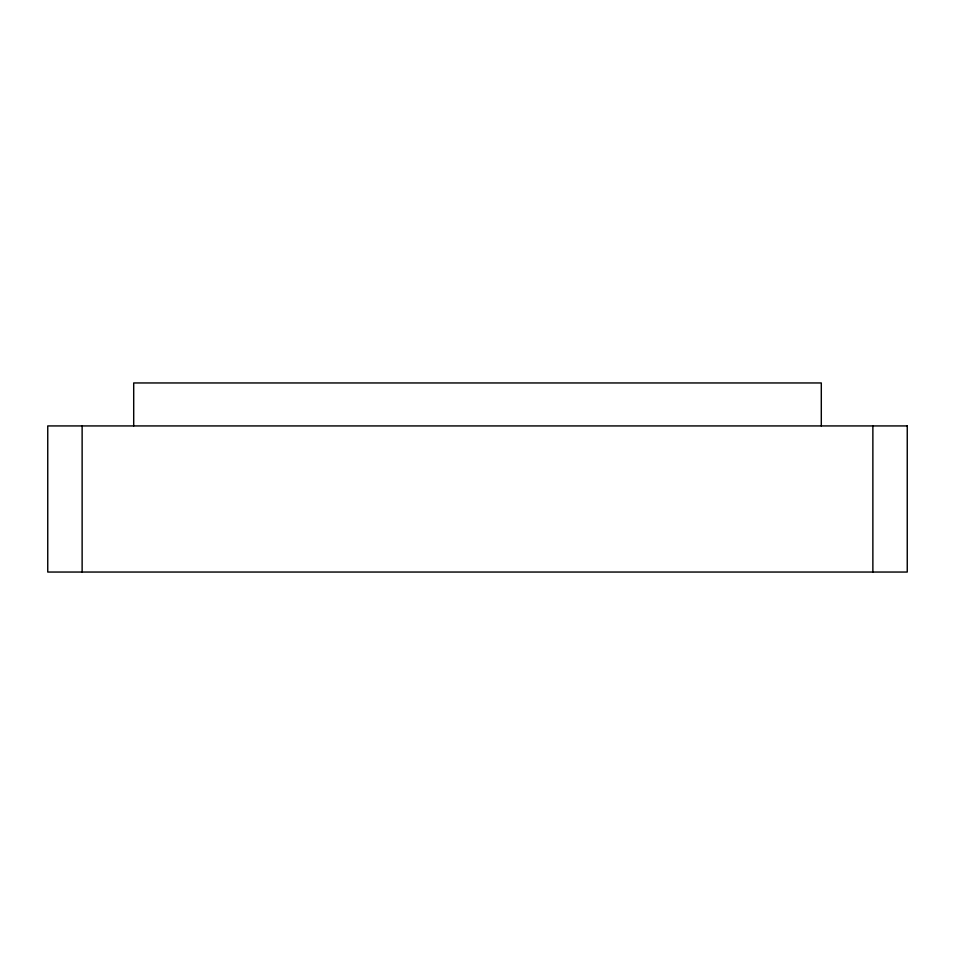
<?xml version="1.0" encoding="UTF-8"?>
<svg xmlns="http://www.w3.org/2000/svg" width="955" height="955" viewBox="0 0 955 955"><rect width="100%" height="100%" fill="white"/><g stroke="black" fill="none" stroke-linecap="round" stroke-linejoin="round"><path stroke-width="1.43" d="M872.87 425.93L872.87 572.045M821.3 425.93L821.3 382.955L133.7 382.955L133.7 425.93M82.13 425.93L82.13 572.045M907.25 425.93L47.75 425.93L47.75 572.045L907.25 572.045L907.25 425.93"/></g></svg>
